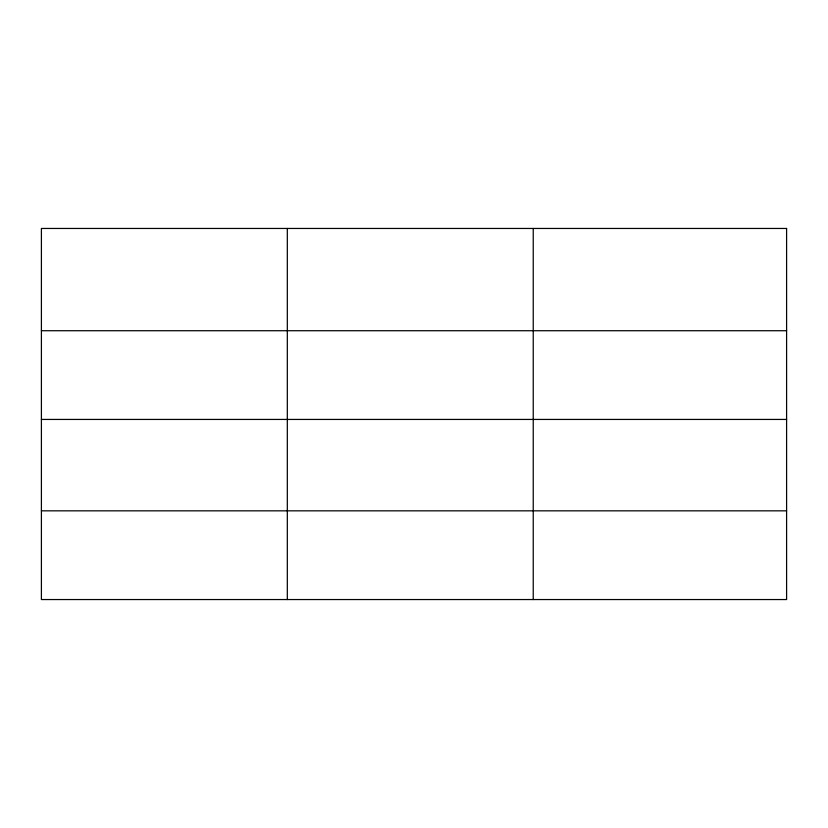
<?xml version="1.0" encoding="UTF-8"?>
<svg xmlns="http://www.w3.org/2000/svg" width="828" height="828" viewBox="0 0 828 828"><rect width="100%" height="100%" fill="white"/><g stroke="black" fill="none" stroke-linecap="round" stroke-linejoin="round"><path stroke-width="1.24" d="M41.4 330.724L786.6 330.724M41.4 419.434L786.6 419.434M41.4 510.835L786.6 510.835M533.232 228.456L533.232 599.544M287.316 228.456L287.316 599.544M786.6 228.456L41.4 228.456L41.4 599.544L786.6 599.544L786.6 228.456"/></g></svg>
